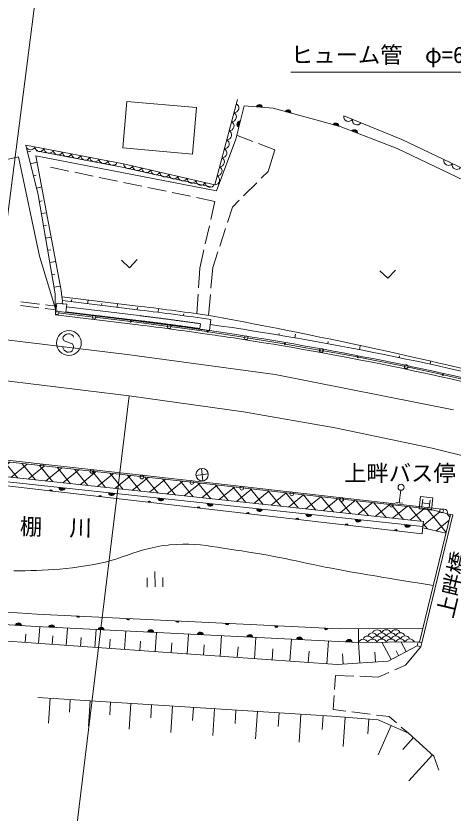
# Model space of a CAD drawing. Units: millimetres, scale not verified. Extents: x 40000 to 680000, y 20000 to 380000.
# Drawn here: x 485435 to 520673, y 255344 to 319531 of the extents above; entities that cross this region are included whole.
import ezdxf
from ezdxf.enums import TextEntityAlignment as Align

# ---------------------------------------------------------------- set-up
doc = ezdxf.new("R2010")
doc.units = ezdxf.units.MM
doc.header["$LTSCALE"] = 1000
doc.linetypes.add('CHAIN', pattern=[18.5, 12, -1.5, 3.5, -1.5])
for name, color, linetype, lineweight in [('M-BGD', 7, 'Continuous', 13), ('M-BMK', 2, 'CHAIN', 13), ('M-STR-HTXT', 7, 'Continuous', 13), ('M-STR-STRC', 7, 'Continuous', 13)]:
    doc.layers.add(name, color=color, linetype=linetype, lineweight=lineweight)
doc.styles.add('ＭＳ ゴシック', font='')
doc.styles.get('ＭＳ ゴシック').set_extended_font_data('MS Gothic')

msp = doc.modelspace()

# ---------------------------------------------------------------- hatches: boundary and pattern name
at = {"layer": 'M-BGD'}
h = msp.add_hatch(dxfattribs=at)
h.set_pattern_fill('USER', color=256, style=0, pattern_type=2)
h.set_pattern_definition([(39.1865, (429052, 288359), (-631.846, 775.094), []), (129.1865, (429052, 288359), (-775.094, -631.846), [])])
h.paths.add_polyline_path([(428671, 289467), (456602, 286624), (480464, 284098), (500351, 281903), (518663, 279845), (520464, 279392), (520090, 277857), (518233, 278308), (518288, 278818), (478522, 283071), (478502, 282887), (428390, 287813), (428504, 288202)])

# ---------------------------------------------------------------- linework, layer by layer
for p, q in [((494365, 312640), (494043, 308898)), ((499991, 312157), (494365, 312640)), ((501459, 305943), (503285, 312796)), ((499991, 312157), (499669, 308414)), ((503150, 309616), (503825, 312299)), ((503825, 312299), (506173, 312098)), ((506173, 312098), (511566, 310616)), ((511861, 311485), (516550, 309589)), ((511566, 310616), (516177, 308850)), ((503150, 309616), (501599, 305442)), ((504526, 309432), (503216, 309935)), ((516550, 309589), (526433, 304845)), ((487241, 305134), (486235, 309128)), ((486235, 309128), (494119, 307635)), ((494043, 308898), (499669, 308414)), ((506301, 308749), (504992, 309253)), ((505760, 307012), (506301, 308749)), ((516177, 308850), (533292, 300661)), ((485648, 308191), (482360, 307429)), ((487348, 300178), (485648, 308191)), ((486371, 308586), (486637, 308653)), ((501599, 305442), (487045, 308277)), ((487045, 308277), (489089, 297416)), ((487071, 308679), (493855, 307388)), ((486616, 307616), (487147, 307750)), ((494119, 307635), (501459, 305943)), ((488231, 307352), (489707, 307045)), ((490197, 306943), (491665, 306637)), ((493855, 307388), (501125, 305766)), ((505205, 306457), (505760, 307012)), ((486860, 306646), (487071, 306699)), ((492155, 306535), (493623, 306229)), ((487104, 305676), (487526, 305783)), ((494113, 306127), (495581, 305821)), ((496071, 305719), (497539, 305413)), ((503791, 305043), (504852, 306104)), ((488601, 297167), (487241, 305134)), ((498029, 305311), (499497, 305006)), ((499987, 304904), (501463, 304596)), ((487332, 304601), (487541, 304637)), ((501463, 304596), (501137, 303131)), ((502883, 304135), (503437, 304690)), ((487500, 303615), (487918, 303687)), ((502480, 302900), (502883, 304135)), ((487668, 302629), (487889, 302667)), ((501029, 302643), (500703, 301179)), ((501860, 300999), (502325, 302425)), ((487837, 301643), (488278, 301719)), ((488005, 300658), (488237, 300697)), ((500595, 300691), (500269, 299226)), ((501302, 299288), (501705, 300523)), ((488692, 295768), (487348, 300178)), ((493946, 299855), (494601, 299261)), ((495195, 299915), (494601, 299261)), ((488173, 299672), (488637, 299751)), ((500269, 299226), (500155, 297639)), ((501302, 299288), (501154, 297602)), ((488341, 298686), (488585, 298727)), ((514772, 299002), (515427, 298408)), ((516021, 299062), (515427, 298408)), ((488510, 297700), (488997, 297783)), ((489089, 297416), (489147, 296914)), ((488626, 295464), (488601, 297167)), ((489182, 296608), (489147, 296914)), ((489147, 296914), (495474, 296145)), ((489182, 296608), (489151, 296356)), ((489182, 296608), (495438, 295847)), ((489182, 296608), (495438, 295847)), ((489941, 296686), (489899, 296522)), ((491250, 296648), (491211, 296361)), ((500119, 297140), (500005, 295553)), ((501111, 297104), (500963, 295418)), ((494390, 292267), (463075, 296044)), ((487292, 296029), (485803, 296210)), ((487329, 296327), (485840, 296508)), ((488674, 295861), (487788, 295969)), ((488711, 296159), (487826, 296266)), ((492353, 296375), (492331, 296225)), ((493622, 296356), (493584, 296073)), ((495222, 296045), (495204, 295876)), ((496920, 295942), (496894, 295666)), ((488662, 295762), (488626, 295464)), ((488626, 295464), (495293, 294653)), ((488626, 295464), (495293, 294653)), ((488811, 295625), (491686, 295283)), ((495329, 295001), (489462, 295715)), ((491786, 295271), (494661, 294929)), ((498977, 295557), (498922, 295403)), ((494760, 294917), (497747, 294524)), ((495410, 294992), (495329, 295001)), ((495491, 294982), (495410, 294992)), ((495571, 294972), (495491, 294982)), ((495652, 294962), (495571, 294972)), ((495733, 294952), (495652, 294962)), ((495814, 294942), (495733, 294952)), ((495894, 294932), (495814, 294942)), ((495975, 294922), (495894, 294932)), ((496056, 294912), (495975, 294922)), ((496136, 294902), (496056, 294912)), ((496217, 294892), (496136, 294902)), ((496298, 294882), (496217, 294892)), ((496378, 294872), (496298, 294882)), ((496459, 294862), (496378, 294872)), ((496540, 294851), (496459, 294862)), ((496620, 294841), (496540, 294851)), ((496701, 294831), (496620, 294841)), ((496782, 294821), (496701, 294831)), ((496862, 294810), (496782, 294821)), ((496943, 294800), (496862, 294810)), ((497024, 294790), (496943, 294800)), ((497104, 294779), (497024, 294790)), ((497185, 294769), (497104, 294779)), ((497266, 294759), (497185, 294769)), ((497346, 294748), (497266, 294759)), ((497427, 294738), (497346, 294748)), ((497507, 294727), (497427, 294738)), ((497588, 294717), (497507, 294727)), ((497669, 294706), (497588, 294717)), ((497749, 294696), (497669, 294706)), ((497830, 294685), (497749, 294696)), ((497910, 294674), (497830, 294685)), ((497991, 294664), (497910, 294674)), ((498072, 294653), (497991, 294664)), ((498152, 294642), (498072, 294653)), ((498233, 294632), (498152, 294642)), ((498313, 294621), (498233, 294632)), ((498394, 294610), (498313, 294621)), ((500315, 294750), (500259, 294354)), ((501044, 294191), (501141, 295089)), ((497846, 294511), (500834, 294119)), ((498475, 294599), (498394, 294610)), ((498555, 294588), (498475, 294599)), ((498636, 294578), (498555, 294588)), ((498716, 294567), (498636, 294578)), ((498797, 294556), (498716, 294567)), ((498878, 294545), (498797, 294556)), ((498958, 294534), (498878, 294545)), ((499039, 294523), (498958, 294534)), ((499119, 294512), (499039, 294523)), ((499200, 294501), (499119, 294512)), ((499280, 294490), (499200, 294501)), ((499361, 294479), (499280, 294490)), ((499441, 294468), (499361, 294479)), ((499522, 294457), (499441, 294468)), ((499603, 294445), (499522, 294457)), ((499683, 294434), (499603, 294445)), ((499764, 294423), (499683, 294434)), ((499844, 294412), (499764, 294423)), ((499925, 294401), (499844, 294412)), ((500005, 294389), (499925, 294401)), ((500086, 294378), (500005, 294389)), ((500166, 294367), (500086, 294378)), ((500259, 294354), (500166, 294367)), ((500933, 294105), (503946, 293626)), ((501044, 294191), (503024, 293897)), ((504045, 293610), (507058, 293131)), ((506661, 293969), (506637, 293826)), ((507960, 293919), (507921, 293609)), ((507157, 293114), (510004, 292602)), ((510607, 293314), (510574, 293138)), ((513186, 292955), (513142, 292655)), ((506327, 290649), (494390, 292267)), ((510102, 292585), (512949, 292073)), ((513047, 292054), (516851, 291302)), ((516360, 292161), (516331, 292017)), ((518887, 291768), (518824, 291489)), ((516949, 291282), (519790, 290647)), ((520705, 287807), (506327, 290649)), ((519888, 290625), (522729, 289990)), ((480268, 284254), (500123, 282055)), ((480464, 284098), (500351, 281903)), ((518288, 278818), (478522, 283071)), ((500381, 283089), (500501, 282096)), ((518246, 278420), (478479, 282674)), ((500937, 282653), (499945, 282533)), ((478448, 282400), (518177, 277824)), ((500123, 282055), (519760, 279828)), ((500351, 281903), (518663, 279845)), ((516451, 281338), (516333, 280324)), ((517932, 279846), (518048, 280839)), ((518048, 280839), (519042, 280724)), ((518224, 280618), (518154, 280022)), ((518820, 280548), (518750, 279952)), ((519042, 280724), (518926, 279730)), ((516065, 280356), (516601, 280293)), ((518189, 280320), (518785, 280250)), ((518926, 279730), (517932, 279846)), ((517957, 269093), (520464, 279392)), ((518151, 269046), (520658, 279345)), ((518663, 279845), (520464, 279392)), ((519760, 279828), (519958, 279805)), ((519958, 279805), (520038, 279796)), ((520038, 279796), (520086, 279780)), ((520086, 279780), (520143, 279744)), ((520143, 279744), (520179, 279710)), ((520179, 279710), (520204, 279666)), ((520204, 279666), (520227, 279603)), ((520227, 279603), (520232, 279553)), ((520232, 279553), (520228, 279523)), ((520464, 279392), (520658, 279345)), ((518246, 278420), (518288, 278818)), ((518177, 277824), (518246, 278420)), ((518233, 278308), (520097, 277887)), ((495720, 276538), (496174, 276660)), ((496174, 276660), (496650, 276767)), ((496650, 276767), (497155, 276856)), ((497155, 276856), (497695, 276923)), ((497695, 276923), (497803, 276933)), ((497803, 276933), (498361, 276973)), ((498361, 276973), (498883, 276990)), ((498883, 276990), (499377, 276987)), ((499377, 276987), (499851, 276967)), ((499851, 276967), (500310, 276931)), ((500310, 276931), (500763, 276881)), ((500763, 276881), (501216, 276821)), ((501216, 276821), (501676, 276752)), ((501676, 276752), (502151, 276676)), ((502151, 276676), (502648, 276596)), ((494001, 275971), (494429, 276118)), ((494429, 276118), (494854, 276263)), ((494854, 276263), (495282, 276405)), ((495282, 276405), (495720, 276538)), ((502648, 276596), (503173, 276514)), ((503173, 276514), (503636, 276447)), ((503636, 276447), (504200, 276364)), ((504200, 276364), (504736, 276280)), ((504736, 276280), (505248, 276194)), ((505248, 276194), (505740, 276106)), ((505740, 276106), (506216, 276016)), ((506216, 276016), (506678, 275926)), ((491579, 275334), (492122, 275437)), ((492122, 275437), (492630, 275556)), ((492630, 275556), (493107, 275686)), ((493107, 275686), (493562, 275826)), ((493562, 275826), (494001, 275971)), ((506678, 275926), (507132, 275833)), ((507132, 275833), (507580, 275740)), ((507580, 275740), (508027, 275645)), ((508027, 275645), (508476, 275549)), ((508476, 275549), (508931, 275452)), ((508931, 275452), (509396, 275354)), ((485270, 274859), (485731, 274858)), ((485731, 274858), (486189, 274860)), ((486189, 274860), (486645, 274867)), ((486645, 274867), (487102, 274879)), ((487102, 274879), (487562, 274898)), ((487562, 274898), (488027, 274923)), ((488027, 274923), (488500, 274955)), ((488500, 274955), (488983, 274995)), ((488983, 274995), (489477, 275044)), ((489477, 275044), (489986, 275103)), ((489986, 275103), (490512, 275171)), ((490512, 275171), (491056, 275251)), ((491056, 275251), (491579, 275334)), ((496652, 273555), (496637, 274805)), ((509396, 275354), (509873, 275254)), ((509873, 275254), (510368, 275155)), ((510368, 275155), (510884, 275054)), ((510884, 275054), (511425, 274953)), ((511425, 274953), (511839, 274878)), ((511839, 274878), (512391, 274780)), ((512391, 274780), (512898, 274691)), ((487121, 271357), (444556, 274177)), ((496027, 273547), (496018, 274297)), ((497277, 273562), (497268, 274312)), ((512898, 274691), (513368, 274609)), ((513368, 274609), (513812, 274532)), ((513812, 274532), (514236, 274460)), ((514236, 274460), (514650, 274390)), ((514650, 274390), (515062, 274321)), ((515062, 274321), (515480, 274251)), ((515480, 274251), (515914, 274181)), ((515914, 274181), (516372, 274107)), ((516372, 274107), (516862, 274028)), ((516862, 274028), (517393, 273943)), ((517393, 273943), (517973, 273851)), ((517973, 273851), (518612, 273750)), ((518612, 273750), (519073, 273677)), ((444477, 273180), (487064, 270358)), ((511528, 270166), (487121, 271357)), ((487064, 270358), (513050, 269090)), ((487256, 269002), (487351, 270344)), ((489482, 268844), (489580, 270235)), ((511320, 267295), (474526, 269905)), ((486182, 269078), (486230, 269749)), ((488369, 268923), (488418, 269619)), ((491789, 268680), (491891, 270123)), ((494181, 268511), (494287, 270006)), ((496660, 268335), (496770, 269885)), ((499231, 268153), (499345, 269759)), ((501895, 267964), (502013, 269629)), ((511528, 270166), (518229, 270212)), ((513050, 269090), (513043, 270176)), ((490635, 268762), (490687, 269483)), ((492985, 268596), (493038, 269343)), ((495421, 268423), (495476, 269198)), ((497945, 268244), (498002, 269047)), ((504657, 267768), (504779, 269494)), ((507520, 267564), (507647, 269354)), ((510488, 267354), (510619, 269209)), ((513158, 267422), (513043, 269091)), ((513050, 269090), (517855, 269123)), ((515670, 267698), (514922, 269103)), ((516893, 268349), (516486, 269114)), ((517855, 269123), (517776, 268819)), ((518151, 269046), (517855, 269123)), ((518072, 268742), (518151, 269046)), ((500563, 268058), (500622, 268891)), ((503276, 267866), (503337, 268729)), ((506088, 267666), (506152, 268561)), ((509004, 267459), (509070, 268387)), ((514428, 267510), (514374, 268304)), ((517776, 268819), (515449, 267580)), ((516282, 268024), (516078, 268406)), ((518072, 268742), (516847, 267243)), ((518072, 268742), (517776, 268819)), ((511823, 267330), (511765, 268164)), ((515449, 267580), (511320, 267295)), ((516847, 267243), (515967, 266868)), ((511196, 266434), (511114, 265306)), ((511196, 266434), (511114, 265306)), ((512661, 266375), (511196, 266434)), ((515507, 266671), (514626, 266296)), ((514626, 266296), (513161, 266355)), ((487204, 264650), (510911, 263142)), ((488202, 264587), (488074, 262572)), ((489814, 264484), (489750, 263477)), ((511078, 264807), (510997, 263680)), ((511078, 264807), (510997, 263680)), ((491426, 264382), (491296, 262331)), ((493067, 264277), (493001, 263252)), ((494707, 264173), (494574, 262087)), ((496376, 264067), (496309, 263024)), ((498044, 263960), (497909, 261838)), ((499742, 263852), (499675, 262791)), ((501440, 263744), (501303, 261585)), ((503168, 263634), (503099, 262555)), ((504895, 263524), (504756, 261327)), ((506653, 263413), (506583, 262314)), ((508411, 263301), (508268, 261065)), ((510199, 263187), (510128, 262069)), ((510997, 263680), (512019, 263550)), ((510997, 263680), (512019, 263550)), ((512515, 263487), (514003, 263299)), ((512515, 263487), (514003, 263299)), ((514499, 263236), (515522, 263106)), ((514499, 263236), (515522, 263106)), ((510911, 263142), (514631, 262863)), ((511987, 263061), (511809, 260693)), ((513881, 262919), (513793, 261735)), ((514631, 262863), (517086, 261766)), ((515522, 263106), (516114, 262599)), ((515679, 262395), (514630, 260045)), ((516494, 262273), (517086, 261766)), ((517471, 261420), (516612, 260463)), ((517086, 261766), (519126, 259935)), ((519003, 260045), (517111, 257938)), ((519126, 259935), (519516, 258804))]:
    msp.add_line(p, q, dxfattribs=at)
for points in [[(488662, 295762), (488742, 296407), (489536, 296309), (489456, 295665)], [(489151, 296356), (489536, 296309), (489511, 296112)], [(500315, 294750), (500236, 294761), (500158, 294772), (500080, 294783), (500002, 294794), (499923, 294805), (499845, 294816), (499767, 294826), (499688, 294837), (499610, 294848), (499532, 294859), (499454, 294870), (499375, 294881), (499297, 294891), (499219, 294902), (499140, 294913), (499062, 294923), (498984, 294934), (498905, 294945), (498827, 294955), (498749, 294966), (498670, 294977), (498592, 294987), (498514, 294998), (498435, 295008), (498357, 295019), (498279, 295029), (498200, 295039), (498122, 295050), (498044, 295060), (497965, 295071), (497887, 295081), (497809, 295091), (497730, 295101), (497652, 295112), (497573, 295122), (497495, 295132), (497417, 295142), (497338, 295152), (497260, 295163), (497181, 295173), (497103, 295183), (497025, 295193), (496946, 295203), (496868, 295213), (496789, 295223), (496711, 295233), (496633, 295243), (496554, 295253), (496476, 295263), (496397, 295272), (496319, 295282), (496241, 295292), (496162, 295302), (496084, 295312), (496005, 295321), (495927, 295331), (495848, 295341), (495770, 295350), (495691, 295360), (495613, 295370), (495535, 295379), (495456, 295389), (495378, 295398), (489511, 296112)], [(488662, 295762), (495323, 294952), (495414, 294941), (495505, 294930), (495596, 294918), (495687, 294907), (495778, 294896), (495869, 294885), (495960, 294874), (496051, 294862), (496142, 294851), (496233, 294840), (496323, 294828), (496414, 294817), (496505, 294805), (496596, 294794), (496687, 294782), (496778, 294771), (496869, 294759), (496960, 294747), (497050, 294736), (497141, 294724), (497232, 294712), (497323, 294701), (497414, 294689), (497505, 294677), (497596, 294665), (497686, 294653), (497777, 294641), (497868, 294629), (497959, 294617), (498050, 294605), (498140, 294593), (498231, 294581), (498322, 294569), (498413, 294557), (498504, 294545), (498594, 294533), (498685, 294520), (498776, 294508), (498867, 294496), (498958, 294484), (499048, 294471), (499139, 294459), (499230, 294446), (499321, 294434), (499411, 294421), (499502, 294409), (499593, 294396), (499684, 294384), (499774, 294371), (499865, 294358), (499956, 294346), (500047, 294333), (500137, 294320), (500228, 294307), (500319, 294295), (500409, 294282), (500500, 294269), (500591, 294256), (500681, 294243), (500772, 294230), (500863, 294217), (500954, 294204), (501044, 294191)]]:
    msp.add_lwpolyline(points, dxfattribs=at)
for centre, radius in [((488762, 295631), 150), ((491736, 295277), 150), ((494710, 294923), 50), ((497797, 294518), 150), ((500883, 294113), 50), ((503995, 293618), 150), ((507108, 293123), 50), ((510053, 292594), 150), ((512998, 292064), 50), ((516900, 291293), 150), ((519839, 290636), 50), ((487542, 283297), 150), ((500441, 282593), 500), ((491568, 282851), 150), ((495594, 282405), 150), ((499620, 281960), 150), ((516479, 281576), 240), ((503644, 281504), 150), ((507669, 281048), 150), ((511693, 280591), 150), ((515718, 280135), 150), ((519743, 279678), 150)]:
    msp.add_circle(centre, radius, dxfattribs=at)
for centre, radius, start, end in [((503019, 312125), 384, 267.76704, 62.40627), ((505066, 312136), 256, 7.78911, 162.42834), ((505066, 312134), 208, 11.36893, 158.84852), ((505065, 312130), 162, 17.72859, 152.48886), ((505064, 312117), 125, 31.97862, 138.23883), ((507363, 311712), 256, 357.31623, 151.95546), ((502826, 311400), 384, 267.76704, 62.40627), ((507363, 311710), 208, 0.89605, 148.37564), ((507362, 311706), 162, 7.25571, 142.01598), ((507358, 311694), 125, 21.50574, 127.76594), ((512241, 311423), 384, 170.65608, 325.29531), ((502633, 310676), 384, 267.76704, 62.40627), ((503509, 310814), 256, 88.55414, 243.19337), ((503512, 310814), 208, 92.13396, 239.61355), ((503516, 310813), 162, 98.49362, 233.25389), ((503528, 310810), 125, 112.74365, 219.00385), ((511221, 310652), 256, 357.31623, 151.95546), ((511220, 310650), 208, 0.89605, 148.37564), ((511219, 310646), 162, 7.25571, 142.01598), ((511216, 310634), 125, 21.50574, 127.76594), ((512936, 311142), 384, 170.65608, 325.29531), ((502440, 309951), 384, 267.76704, 62.40627), ((512713, 310116), 256, 351.72159, 146.36082), ((512712, 310114), 208, 355.30141, 142.781), ((512711, 310110), 162, 1.66107, 136.42134), ((502247, 309226), 384, 267.76704, 62.40627), ((486619, 309141), 384, 181.95543, 336.59466), ((487356, 309002), 384, 181.95543, 336.59466), ((488093, 308862), 384, 181.95543, 336.59466), ((502054, 308501), 384, 267.76704, 62.40627), ((488830, 308722), 384, 181.95543, 336.59466), ((489567, 308583), 384, 181.95543, 336.59466), ((490304, 308443), 384, 181.95543, 336.59466), ((491041, 308304), 384, 181.95543, 336.59466), ((491778, 308164), 384, 181.95543, 336.59466), ((501861, 307776), 384, 267.76704, 62.40627), ((492515, 308024), 384, 181.95543, 336.59466), ((493252, 307885), 384, 181.95543, 336.59466), ((494503, 307633), 384, 179.69951, 334.33874), ((495234, 307464), 384, 179.69951, 334.33874), ((520306, 307880), 384, 167.04143, 321.68066), ((520982, 307555), 384, 167.04143, 321.68066), ((495965, 307296), 384, 179.69951, 334.33874), ((496696, 307127), 384, 179.69951, 334.33874), ((497427, 306959), 384, 179.69951, 334.33874), ((501667, 307052), 384, 267.76704, 62.40627), ((498158, 306790), 384, 179.69951, 334.33874), ((498889, 306622), 384, 179.69951, 334.33874), ((499620, 306453), 384, 179.69951, 334.33874), ((500351, 306285), 384, 179.69951, 334.33874), ((501474, 306327), 384, 267.76704, 62.40627), ((501082, 306116), 384, 179.69951, 334.33874), ((464426, 40773), 257253, 81.78744, 83.06919), ((464426, 40773), 256953, 81.78503, 83.06919), ((464426, 40773), 256953, 81.78503, 83.06919), ((419878, -143321), 446178, 75.82936, 79.50192), ((464426, 40773), 255750, 81.7753, 83.06919), ((464426, 40773), 255750, 81.7753, 83.06919), ((464122, 39466), 257891, 75.42865, 81.75645), ((464426, 40773), 255750, 81.32687, 81.7753), ((464426, 40773), 255750, 81.32687, 81.7753), ((464426, 40773), 255750, 75.52193, 81.32687), ((464426, 40773), 255750, 75.52193, 81.32687), ((464426, 40773), 256050, 75.52282, 81.32983), ((464426, 40773), 256050, 75.52282, 81.32983), ((488243, 281244), 128, 6.10991, 160.74915), ((488243, 281241), 81.3, 16.04939, 150.80966), ((489164, 281587), 256, 186.57558, 341.21481), ((489164, 281589), 208, 190.1554, 337.63499), ((489165, 281594), 162, 196.51506, 331.27533), ((489166, 281606), 125, 210.76509, 317.0253), ((492217, 280786), 128, 6.10991, 160.74915), ((492217, 280783), 81.3, 16.04939, 150.80966), ((493142, 281162), 256, 186.57558, 341.21481), ((493142, 281164), 208, 190.1554, 337.63499), ((493142, 281168), 162, 196.51506, 331.27533), ((493144, 281181), 125, 210.76509, 317.0253), ((497120, 280736), 256, 186.57558, 341.21481), ((497120, 280739), 208, 190.1554, 337.63499), ((497120, 280743), 162, 196.51506, 331.27533), ((497122, 280755), 125, 210.76509, 317.0253), ((496191, 280328), 128, 6.10991, 160.74915), ((496191, 280325), 81.3, 16.04939, 150.80966), ((500166, 279871), 128, 6.10991, 160.74915), ((500165, 279867), 81.3, 16.04939, 150.80966), ((501097, 280311), 256, 186.57558, 341.21481), ((501098, 280313), 208, 190.1554, 337.63499), ((501098, 280317), 162, 196.51506, 331.27533), ((501099, 280330), 125, 210.76509, 317.0253), ((504140, 279413), 128, 6.10991, 160.74915), ((504139, 279410), 81.3, 16.04939, 150.80966), ((505075, 279886), 256, 186.57558, 341.21481), ((505075, 279888), 208, 190.1554, 337.63499), ((505076, 279892), 162, 196.51506, 331.27533), ((505077, 279904), 125, 210.76509, 317.0253), ((509053, 279460), 256, 186.57558, 341.21481), ((509053, 279462), 208, 190.1554, 337.63499), ((509054, 279466), 162, 196.51506, 331.27533), ((509055, 279479), 125, 210.76509, 317.0253), ((508114, 278955), 128, 6.10991, 160.74915), ((508114, 278952), 81.3, 16.04939, 150.80966), ((512088, 278497), 128, 6.10991, 160.74915), ((512088, 278494), 81.3, 16.04939, 150.80966), ((513031, 279035), 256, 186.57558, 341.21481), ((513031, 279037), 208, 190.1554, 337.63499), ((513031, 279041), 162, 196.51506, 331.27533), ((513033, 279053), 125, 210.76509, 317.0253), ((517009, 278609), 256, 186.57558, 341.21481), ((517009, 278611), 208, 190.1554, 337.63499), ((516062, 278039), 128, 6.10991, 160.74915), ((516062, 278036), 81.3, 16.04939, 150.80966), ((517009, 278615), 162, 196.51506, 331.27533), ((517011, 278628), 125, 210.76509, 317.0253), ((490440, 271234), 128, 190.07307, 344.7123), ((490440, 271237), 81.3, 200.01255, 334.77282), ((494468, 271020), 128, 190.07307, 344.7123), ((494469, 271023), 81.3, 200.01255, 334.77282), ((485638, 270396), 256, 8.88897, 163.52821), ((485638, 270394), 208, 12.4688, 159.94839), ((485637, 270390), 162, 18.82845, 153.58873), ((485637, 270377), 125, 33.07849, 139.33869), ((488310, 270241), 256, 9.88733, 164.52657), ((488310, 270239), 208, 13.46716, 160.94674), ((488310, 270235), 162, 19.82682, 154.58709), ((488309, 270222), 125, 34.07685, 140.33705), ((492306, 270046), 256, 9.88733, 164.52657), ((492306, 270044), 208, 13.46716, 160.94674), ((498456, 270831), 128, 190.07307, 344.7123), ((498456, 270834), 81.3, 200.01255, 334.77282), ((502461, 270632), 128, 190.07307, 344.7123), ((502461, 270635), 81.3, 200.01255, 334.77282), ((506429, 270417), 128, 190.07307, 344.7123), ((506430, 270420), 81.3, 200.01255, 334.77282), ((492305, 270040), 162, 19.82682, 154.58709), ((492305, 270027), 125, 34.07685, 140.33705), ((496301, 269851), 256, 9.88733, 164.52657), ((496301, 269849), 208, 13.46716, 160.94674), ((496301, 269845), 162, 19.82682, 154.58709), ((496301, 269832), 125, 34.07685, 140.33705), ((500297, 269656), 256, 9.88733, 164.52657), ((500297, 269654), 208, 13.46716, 160.94674), ((500297, 269650), 162, 19.82682, 154.58709), ((500296, 269637), 125, 34.07685, 140.33705), ((504293, 269461), 256, 9.88733, 164.52657), ((504293, 269459), 208, 13.46716, 160.94674), ((504293, 269455), 162, 19.82682, 154.58709), ((510426, 270235), 128, 190.07307, 344.7123), ((510426, 270238), 81.3, 200.01255, 334.77282), ((513800, 269189), 406, 23.01077, 157.77104), ((514173, 269442), 406, 23.01077, 157.77104), ((514546, 269694), 406, 23.01077, 157.77104), ((514550, 269194), 406, 23.01077, 157.77104), ((514923, 269447), 406, 23.01077, 157.77104), ((515296, 269699), 406, 23.01077, 157.77104), ((515300, 269199), 406, 23.01077, 157.77104), ((515673, 269452), 406, 23.01077, 157.77104), ((516046, 269705), 406, 23.01077, 157.77104), ((516050, 269205), 406, 23.01077, 157.77104), ((516423, 269457), 406, 23.01077, 157.77104), ((516800, 269210), 406, 23.01077, 157.77104), ((504292, 269442), 125, 34.07685, 140.33705), ((508289, 269266), 256, 9.88733, 164.52657), ((508289, 269264), 208, 13.46716, 160.94674), ((508288, 269260), 162, 19.82682, 154.58709), ((508288, 269248), 125, 34.07685, 140.33705), ((512284, 269071), 256, 9.88733, 164.52657), ((512284, 269069), 208, 13.46716, 160.94674), ((512284, 269065), 162, 19.82682, 154.58709), ((512283, 269053), 125, 34.07685, 140.33705), ((513426, 268937), 406, 23.01077, 157.77104), ((514176, 268942), 406, 23.01077, 157.77104), ((514926, 268947), 406, 23.01077, 157.77104), ((515677, 268952), 406, 23.01077, 157.77104), ((516427, 268957), 406, 23.01077, 157.77104), ((517177, 268962), 406, 23.01077, 157.77104)]:
    msp.add_arc(centre, radius, start, end, dxfattribs=at)
at = {"layer": 'M-BMK'}
for p, q in [((465030, 292526), (494558, 288942)), ((494558, 288942), (503772, 287649)), ((503772, 287649), (511160, 286357)), ((511160, 286357), (518994, 284736)), ((518994, 284736), (530787, 281796))]:
    msp.add_line(p, q, dxfattribs=at)
at = {"layer": 'M-STR-HTXT'}
msp.add_line((494558, 288942), (489734, 249206), dxfattribs=at)
for points in [[(483695, 295389), (487000, 321000), (510400, 321000)], [(533326, 288223), (531000, 315000), (507600, 315000)]]:
    msp.add_lwpolyline(points, dxfattribs=at)
at = {"layer": 'M-STR-STRC'}
for p, q in [((489244, 293679), (489228, 293565)), ((489228, 293565), (489314, 293383)), ((489372, 293817), (489244, 293679)), ((489314, 293383), (489465, 293309)), ((489503, 293910), (489372, 293817)), ((489669, 293944), (489503, 293910)), ((489785, 293928), (489669, 293944)), ((489929, 293856), (489785, 293928)), ((490039, 293781), (489929, 293856)), ((490074, 293670), (490039, 293781)), ((489231, 292790), (489192, 292900)), ((489316, 292613), (489231, 292790)), ((489465, 293309), (489997, 293122)), ((490048, 292722), (489978, 292573)), ((489997, 293122), (490078, 292949)), ((490078, 292949), (490048, 292722)), ((489419, 292539), (489316, 292613)), ((489565, 292464), (489419, 292539)), ((489685, 292448), (489565, 292464)), ((489853, 292476), (489685, 292448)), ((489978, 292573), (489853, 292476))]:
    msp.add_line(p, q, dxfattribs=at)
msp.add_circle((489702, 293193), 1000, dxfattribs=at)

# ---------------------------------------------------------------- texts
at = {"layer": 'M-BGD', "style": 'ＭＳ ゴシック'}
msp.add_text('上畔バス停', height=1320, dxfattribs=at).set_placement((511887, 281662), align=Align.BOTTOM_LEFT)
for s, rotation, p in [('棚', 358.811, (485766, 279085)), ('川', 358.811, (489766, 279002)), ('上畔橋', 76.4, (519357, 271272))]:
    msp.add_text(s, height=1320, rotation=rotation, dxfattribs=at).set_placement(p, align=Align.TOP_LEFT)
at = {"layer": 'M-STR-HTXT', "style": 'ＭＳ ゴシック'}
msp.add_text('ヒューム管\u3000φ=600\u3000L=14.6', height=1320, dxfattribs=at).set_placement((507600, 316400), align=Align.MIDDLE_LEFT)

doc.saveas('drawing.dxf')
